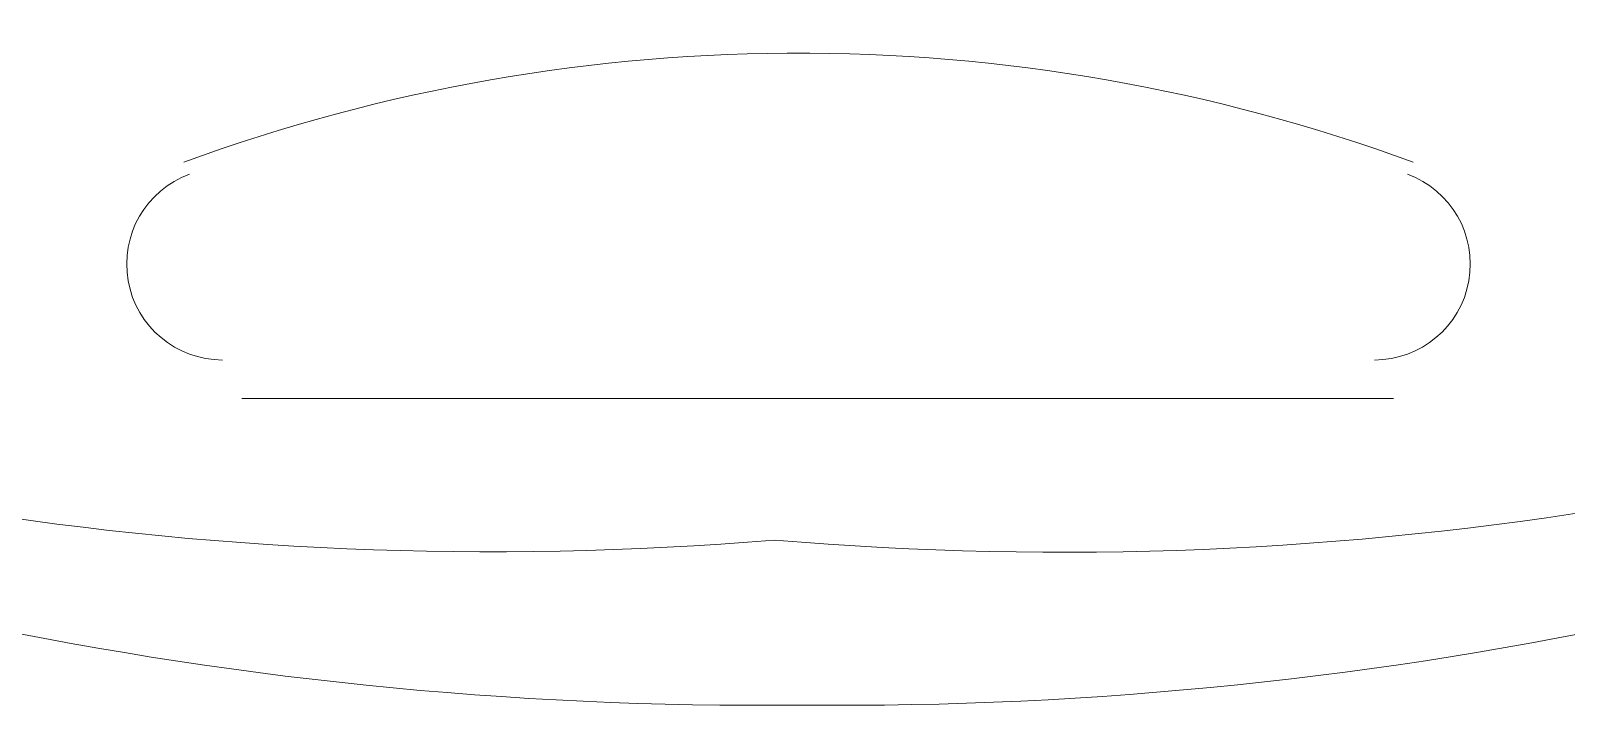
# Model space of a CAD drawing. Header units: metres. Extents: x 29 to 86.9, y -23.2 to 39.7.
# Drawn here: x 74.4356 to 74.5335, y -16.0036 to -15.9606 of the extents above; entities that cross this region are included whole.
import ezdxf

# ---------------------------------------------------------------- set-up
doc = ezdxf.new("R2010")
doc.units = ezdxf.units.M
doc.header["$LTSCALE"] = 100
doc.layers.get('0').update_dxf_attribs({"color": 254})
doc.layers.add('Arqui', color=8, linetype='Continuous', lineweight=0)

# ---------------------------------------------------------------- blocks, each defined once
blk = doc.blocks.new('A$C9582355f')
at = {"layer": 'Arqui'}
for points in [[(45.31133446037353, 7.253904008137852, 0.2538010257354554), (45.50034955296559, 7.170920373601803, 0.2538010257352337), (45.68998460515758, 7.253904008137852)], [(45.30919018274955, 7.250555223602078, 0.2278580694966209), (45.50212297980562, 7.16040018499416, 0.2278580694966865), (45.69457448278155, 7.250555223602078)]]:
    blk.add_lwpolyline(points, format="xyb", dxfattribs=at)
blk.add_lwpolyline([(45.53978913276552, 7.179950311393895), (45.5031051327656, 7.179950311393895), (45.46642113276556, 7.179950311393895)], dxfattribs=at)
for centre, radius, start, end in [((45.50188238313916, 7.088240110594597), 0.1137206110520996, 89.72536242461075, 110.1434163145405), ((45.50188228239205, 7.088240110594143), 0.113720611052408, 69.85658368555401, 90.27463757543487), ((45.4651983020521, 7.188509930556847), 0.00611396571864655, 110.1486469400844, 270.0000887114539), ((45.53856634223285, 7.188509891137073), 0.006113979742954581, 269.9999112796874, 69.85135307484961)]:
    blk.add_arc(centre, radius, start, end, dxfattribs=at)

msp = doc.modelspace()

# ---------------------------------------------------------------- block references
msp.add_blockref('A$C9582355f', (28.98266172889876, -23.16396569870889))

doc.saveas('drawing.dxf')
